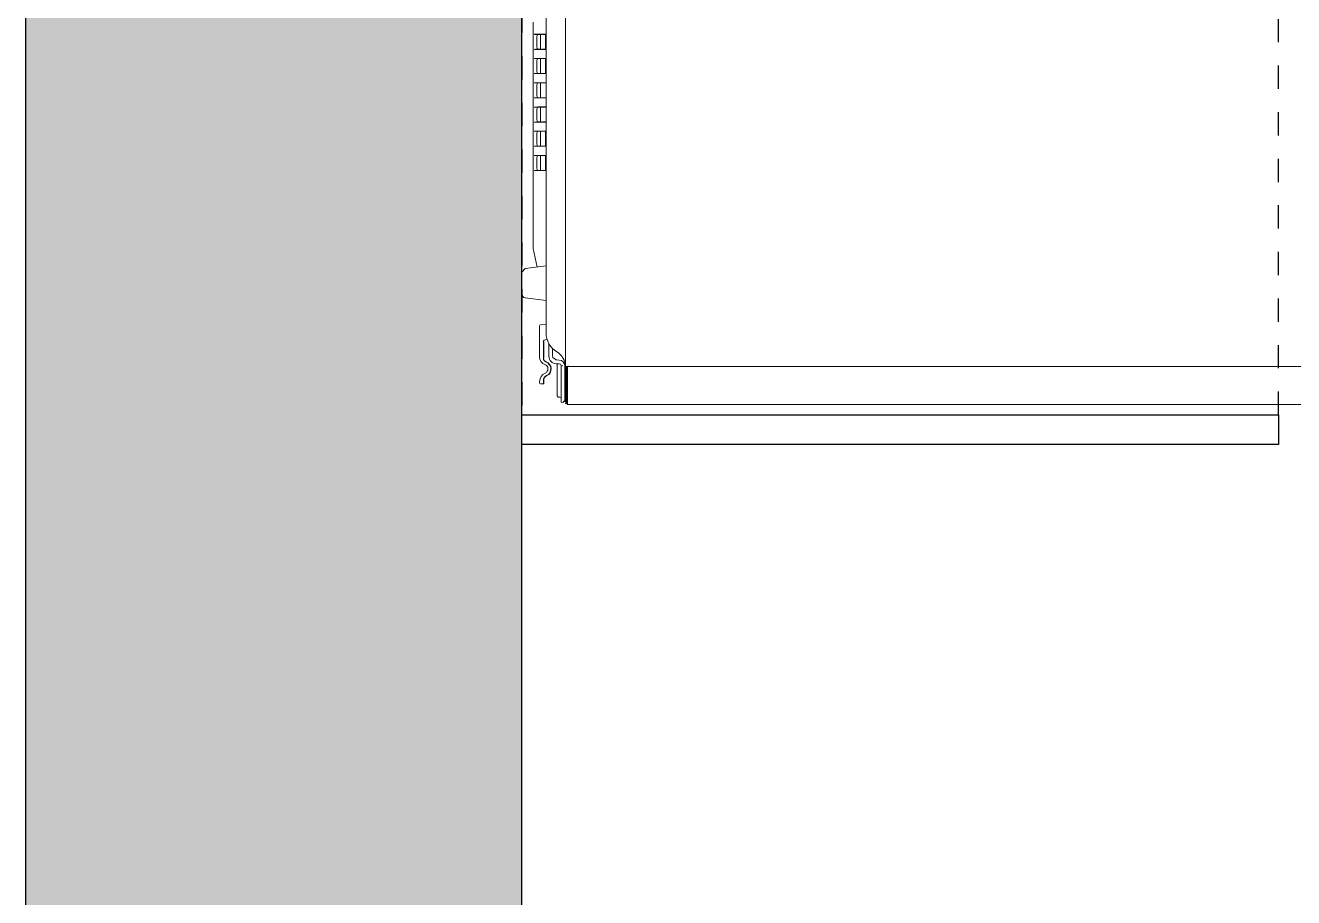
# Model space of a CAD drawing. Header units: inches. Extents: x 9715 to 9910, y -508 to -121.
# Drawn here: x 9715.47 to 9742.29, y -276.22 to -257.79 of the extents above; entities that cross this region are included whole.
import ezdxf

# ---------------------------------------------------------------- set-up
doc = ezdxf.new("R2010")
doc.units = ezdxf.units.IN
doc.header["$LTSCALE"] = 25
doc.header["$MEASUREMENT"] = 0
doc.linetypes.add('Hidden', pattern=[0.03937, 0.019685, -0.019685])
doc.layers.add('A-EQPM-KITCHEN', color=178, linetype='Continuous', lineweight=13, true_color=0x000000)
doc.layers.add('Default', color=178, linetype='Continuous', true_color=0x000000)
doc.layers.add('Layer 02', color=254, linetype='Continuous', true_color=0xe6e6e6)

# ---------------------------------------------------------------- blocks, each defined once
blk = doc.blocks.new('Group-305')
at = {"layer": 'A-EQPM-KITCHEN'}
for p, q in [((-78.447, 36.504), (-77.984, 36.504)), ((-77.984, 36.504), (-77.906, 36.435)), ((-78.58, 35.992), (-78.525, 36.435)), ((-77.906, 36.435), (-77.851, 35.992)), ((-77.48, 36.268), (-77.875, 36.185)), ((-77.456, 36.268), (-77.48, 36.268)), ((-77.421, 36.268), (-77.456, 36.268)), ((-77.342, 36.268), (-77.421, 36.268)), ((-77.279, 36.268), (-77.342, 36.268)), ((-77.253, 36.268), (-77.279, 36.268)), ((-77.174, 36.268), (-77.253, 36.268)), ((-77.146, 36.268), (-77.174, 36.268)), ((-77.053, 36.268), (-77.146, 36.268)), ((-77.049, 36.268), (-77.053, 36.268)), ((-77.045, 36.268), (-77.049, 36.268)), ((-76.988, 36.268), (-77.045, 36.268)), ((-76.906, 36.268), (-76.988, 36.268)), ((-76.867, 36.268), (-76.906, 36.268)), ((-76.856, 36.268), (-76.867, 36.268)), ((-76.833, 36.268), (-76.856, 36.268)), ((-76.829, 36.268), (-76.833, 36.268)), ((-76.822, 36.268), (-76.829, 36.268)), ((-76.819, 36.268), (-76.822, 36.268)), ((-76.813, 36.268), (-76.819, 36.268)), ((-76.804, 36.268), (-76.813, 36.268)), ((-76.776, 36.268), (-76.804, 36.268)), ((-76.147, 36.268), (-76.776, 36.268)), ((-76.132, 36.268), (-76.147, 36.268)), ((-76.105, 36.268), (-76.132, 36.268)), ((-76.104, 36.268), (-76.105, 36.268)), ((-76.101, 36.268), (-76.104, 36.268)), ((-76.091, 36.268), (-76.101, 36.268)), ((-76.018, 36.268), (-76.091, 36.268)), ((-75.844, 36.268), (-76.018, 36.268)), ((-75.771, 36.268), (-75.844, 36.268)), ((-75.835, 36.164), (-75.834, 36.247)), ((-75.833, 36.183), (-75.834, 36.216)), ((-75.761, 36.268), (-75.771, 36.268)), ((-75.758, 36.268), (-75.761, 36.268)), ((-75.757, 36.268), (-75.758, 36.268)), ((-75.729, 36.268), (-75.757, 36.268)), ((-75.715, 36.268), (-75.729, 36.268)), ((-75.636, 36.268), (-75.715, 36.268)), ((-75.622, 36.268), (-75.636, 36.268)), ((-75.594, 36.268), (-75.622, 36.268)), ((-75.593, 36.268), (-75.594, 36.268)), ((-75.59, 36.268), (-75.593, 36.268)), ((-75.58, 36.268), (-75.59, 36.268)), ((-75.507, 36.268), (-75.58, 36.268)), ((-75.517, 36.235), (-75.518, 36.183)), ((-75.517, 36.247), (-75.516, 36.164)), ((-75.332, 36.268), (-75.507, 36.268)), ((-75.259, 36.268), (-75.332, 36.268)), ((-75.323, 36.164), (-75.322, 36.247)), ((-75.321, 36.183), (-75.322, 36.216)), ((-75.249, 36.268), (-75.259, 36.268)), ((-75.246, 36.268), (-75.249, 36.268)), ((-75.245, 36.268), (-75.246, 36.268)), ((-75.217, 36.268), (-75.245, 36.268)), ((-75.203, 36.268), (-75.217, 36.268)), ((-75.124, 36.268), (-75.203, 36.268)), ((-75.11, 36.268), (-75.124, 36.268)), ((-75.082, 36.268), (-75.11, 36.268)), ((-75.081, 36.268), (-75.082, 36.268)), ((-75.078, 36.268), (-75.081, 36.268)), ((-75.068, 36.268), (-75.078, 36.268)), ((-74.995, 36.268), (-75.068, 36.268)), ((-75.005, 36.235), (-75.006, 36.183)), ((-75.005, 36.247), (-75.004, 36.164)), ((-74.82, 36.268), (-74.995, 36.268)), ((-74.747, 36.268), (-74.82, 36.268)), ((-74.811, 36.164), (-74.81, 36.247)), ((-74.809, 36.183), (-74.81, 36.216)), ((-74.737, 36.268), (-74.747, 36.268)), ((-74.734, 36.268), (-74.737, 36.268)), ((-74.733, 36.268), (-74.734, 36.268)), ((-74.705, 36.268), (-74.733, 36.268)), ((-74.691, 36.268), (-74.705, 36.268)), ((-74.612, 36.268), (-74.691, 36.268)), ((-74.598, 36.268), (-74.612, 36.268)), ((-74.596, 36.268), (-74.598, 36.268)), ((-74.556, 36.268), (-74.596, 36.268)), ((-74.483, 36.268), (-74.556, 36.268)), ((-74.493, 36.235), (-74.494, 36.183)), ((-74.493, 36.247), (-74.492, 36.164)), ((-74.308, 36.268), (-74.483, 36.268)), ((-74.235, 36.268), (-74.308, 36.268)), ((-74.299, 36.164), (-74.298, 36.247)), ((-74.297, 36.183), (-74.298, 36.216)), ((-74.225, 36.268), (-74.235, 36.268)), ((-74.222, 36.268), (-74.225, 36.268)), ((-74.221, 36.268), (-74.222, 36.268)), ((-74.194, 36.268), (-74.221, 36.268)), ((-74.179, 36.268), (-74.194, 36.268)), ((-74.1, 36.268), (-74.179, 36.268)), ((-74.086, 36.268), (-74.1, 36.268)), ((-74.058, 36.268), (-74.086, 36.268)), ((-74.054, 36.268), (-74.058, 36.268)), ((-74.058, 36.268), (-74.058, 36.268)), ((-74.044, 36.268), (-74.054, 36.268)), ((-73.971, 36.268), (-74.044, 36.268)), ((-73.981, 36.235), (-73.982, 36.183)), ((-73.981, 36.247), (-73.981, 36.164)), ((-73.797, 36.268), (-73.971, 36.268)), ((-73.723, 36.268), (-73.797, 36.268)), ((-73.787, 36.164), (-73.787, 36.247)), ((-73.785, 36.183), (-73.786, 36.216)), ((-73.713, 36.268), (-73.723, 36.268)), ((-73.71, 36.268), (-73.713, 36.268)), ((-73.709, 36.268), (-73.71, 36.268)), ((-73.682, 36.268), (-73.709, 36.268)), ((-73.667, 36.268), (-73.682, 36.268)), ((-73.589, 36.268), (-73.667, 36.268)), ((-73.574, 36.268), (-73.589, 36.268)), ((-73.546, 36.268), (-73.574, 36.268)), ((-73.542, 36.268), (-73.546, 36.268)), ((-73.546, 36.268), (-73.546, 36.268)), ((-73.532, 36.268), (-73.542, 36.268)), ((-73.459, 36.268), (-73.532, 36.268)), ((-73.47, 36.235), (-73.47, 36.183)), ((-73.469, 36.247), (-73.469, 36.164)), ((-73.285, 36.268), (-73.459, 36.268)), ((-73.212, 36.268), (-73.285, 36.268)), ((-73.275, 36.164), (-73.275, 36.247)), ((-73.274, 36.183), (-73.274, 36.216)), ((-73.201, 36.268), (-73.212, 36.268)), ((-73.198, 36.268), (-73.201, 36.268)), ((-73.197, 36.268), (-73.198, 36.268)), ((-73.17, 36.268), (-73.197, 36.268)), ((-73.155, 36.268), (-73.17, 36.268)), ((-73.077, 36.268), (-73.155, 36.268)), ((-73.062, 36.268), (-73.077, 36.268)), ((-73.035, 36.268), (-73.062, 36.268)), ((-73.034, 36.268), (-73.035, 36.268)), ((-73.031, 36.268), (-73.034, 36.268)), ((-73.021, 36.268), (-73.031, 36.268)), ((-72.947, 36.268), (-73.021, 36.268)), ((-72.958, 36.235), (-72.959, 36.183)), ((-72.957, 36.247), (-72.957, 36.164)), ((-72.773, 36.268), (-72.947, 36.268)), ((-72.7, 36.268), (-72.773, 36.268)), ((-80.342, 36.111), (-80.345, 36.051)), ((-80.345, 36.051), (-80.325, 36.051)), ((-80.345, 36.044), (-80.344, 36.051)), ((-80.325, 36.044), (-80.345, 36.044)), ((-80.325, 36.051), (-80.276, 36.051)), ((-80.276, 36.044), (-80.325, 36.044)), ((-80.297, 36.13), (-80.323, 36.13)), ((-79.804, 36.051), (-79.451, 36.051)), ((-79.451, 36.044), (-79.804, 36.044)), ((-79.215, 36.13), (-79.783, 36.13)), ((-79.411, 36.013), (-79.41, 35.97)), ((-54.734, 35.992), (-79.266, 35.992)), ((-79.177, 36.13), (-79.215, 36.13)), ((-79.145, 36.13), (-79.177, 36.13)), ((-79.124, 36.13), (-79.145, 36.13)), ((-79.117, 36.13), (-79.124, 36.13)), ((-79.093, 35.992), (-79.097, 36.111)), ((-75.835, 36.119), (-75.835, 36.164)), ((-75.835, 35.992), (-75.835, 36.119)), ((-75.834, 36.153), (-75.833, 36.068)), ((-75.833, 36.183), (-75.763, 36.189)), ((-75.833, 36.089), (-75.833, 36.183)), ((-75.833, 36.11), (-75.518, 36.11)), ((-75.833, 36.068), (-75.833, 35.992)), ((-75.518, 36.008), (-75.833, 36.008)), ((-75.763, 36.189), (-75.715, 36.189)), ((-75.715, 36.189), (-75.636, 36.189)), ((-75.636, 36.189), (-75.588, 36.189)), ((-75.588, 36.189), (-75.518, 36.183)), ((-75.518, 36.183), (-75.518, 36.089)), ((-75.518, 36.068), (-75.517, 36.143)), ((-75.518, 35.992), (-75.518, 36.068)), ((-75.516, 36.164), (-75.516, 36.119)), ((-75.516, 36.119), (-75.516, 35.992)), ((-75.323, 36.119), (-75.323, 36.164)), ((-75.323, 36.153), (-75.321, 36.068)), ((-75.323, 35.992), (-75.323, 36.119)), ((-75.321, 36.183), (-75.251, 36.189)), ((-75.321, 36.089), (-75.321, 36.183)), ((-75.321, 36.11), (-75.006, 36.11)), ((-75.321, 36.068), (-75.321, 35.992)), ((-75.006, 36.008), (-75.321, 36.008)), ((-75.251, 36.189), (-75.203, 36.189)), ((-75.203, 36.189), (-75.124, 36.189)), ((-75.124, 36.189), (-75.076, 36.189)), ((-75.076, 36.189), (-75.006, 36.183)), ((-75.006, 36.183), (-75.006, 36.089)), ((-75.006, 36.068), (-75.005, 36.143)), ((-75.006, 35.992), (-75.006, 36.068)), ((-75.004, 36.164), (-75.004, 36.119)), ((-75.004, 36.119), (-75.004, 35.992)), ((-74.811, 36.119), (-74.811, 36.164)), ((-74.811, 36.153), (-74.809, 36.068)), ((-74.811, 35.992), (-74.811, 36.119)), ((-74.809, 36.183), (-74.739, 36.189)), ((-74.809, 36.089), (-74.809, 36.183)), ((-74.809, 36.11), (-74.494, 36.11)), ((-74.809, 36.068), (-74.809, 35.992)), ((-74.739, 36.189), (-74.691, 36.189)), ((-74.691, 36.189), (-74.612, 36.189)), ((-74.612, 36.189), (-74.565, 36.189)), ((-74.565, 36.189), (-74.494, 36.183)), ((-74.494, 36.183), (-74.494, 36.089)), ((-74.494, 36.068), (-74.493, 36.153)), ((-74.494, 35.992), (-74.494, 36.068)), ((-74.492, 36.164), (-74.492, 36.119)), ((-74.492, 36.119), (-74.492, 35.992)), ((-74.299, 36.119), (-74.299, 36.164)), ((-74.299, 36.153), (-74.297, 36.068)), ((-74.299, 35.992), (-74.299, 36.119)), ((-74.297, 36.183), (-74.227, 36.189)), ((-74.297, 36.089), (-74.297, 36.183)), ((-74.297, 36.11), (-73.982, 36.11)), ((-74.297, 36.068), (-74.297, 35.992)), ((-74.227, 36.189), (-74.179, 36.189)), ((-74.179, 36.189), (-74.1, 36.189)), ((-74.1, 36.189), (-74.053, 36.189)), ((-74.053, 36.189), (-73.983, 36.183)), ((-73.982, 36.183), (-73.982, 36.089)), ((-73.982, 36.068), (-73.981, 36.153)), ((-73.982, 35.992), (-73.982, 36.068)), ((-73.981, 36.164), (-73.981, 36.119)), ((-73.981, 36.119), (-73.981, 35.992)), ((-73.787, 36.119), (-73.787, 36.164)), ((-73.787, 36.153), (-73.785, 36.068)), ((-73.787, 35.992), (-73.787, 36.119)), ((-73.785, 36.183), (-73.715, 36.189)), ((-73.785, 36.089), (-73.785, 36.183)), ((-73.785, 36.11), (-73.47, 36.11)), ((-73.785, 36.068), (-73.785, 35.992)), ((-73.47, 36.008), (-73.766, 36.008)), ((-73.715, 36.189), (-73.667, 36.189)), ((-73.667, 36.189), (-73.589, 36.189)), ((-73.589, 36.189), (-73.541, 36.189)), ((-73.541, 36.189), (-73.471, 36.183)), ((-73.47, 36.183), (-73.47, 36.089)), ((-73.47, 36.068), (-73.469, 36.143)), ((-73.47, 35.992), (-73.47, 36.068)), ((-73.469, 36.164), (-73.469, 36.119)), ((-73.469, 36.119), (-73.469, 35.992)), ((-73.275, 36.119), (-73.275, 36.164)), ((-73.275, 36.153), (-73.274, 36.068)), ((-73.275, 35.992), (-73.275, 36.119)), ((-73.274, 36.089), (-73.274, 36.183)), ((-73.274, 36.11), (-72.959, 36.11)), ((-73.274, 36.068), (-73.274, 35.992)), ((-72.959, 36.008), (-73.274, 36.008)), ((-73.273, 36.183), (-73.203, 36.189)), ((-73.203, 36.189), (-73.155, 36.189)), ((-73.155, 36.189), (-73.077, 36.189)), ((-73.077, 36.189), (-73.029, 36.189)), ((-73.029, 36.189), (-72.959, 36.183)), ((-72.959, 36.183), (-72.959, 36.089)), ((-72.959, 36.068), (-72.957, 36.143)), ((-72.959, 35.992), (-72.959, 36.068)), ((-72.957, 36.164), (-72.957, 36.119)), ((-72.957, 36.119), (-72.957, 35.992)), ((-80.735, 35.638), (-80.734, 35.677)), ((-80.734, 35.677), (-80.419, 35.677)), ((-80.624, 35.737), (-80.626, 35.696)), ((-80.598, 35.756), (-80.624, 35.737)), ((-79.919, 35.756), (-80.598, 35.756)), ((-80.419, 35.677), (-79.959, 35.677)), ((-79.959, 35.677), (-79.96, 35.638)), ((-79.92, 35.716), (-79.919, 35.778)), ((-79.84, 35.714), (-79.839, 35.777)), ((-79.839, 35.777), (-79.789, 35.849)), ((-79.761, 35.933), (-79.495, 35.933)), ((-79.76, 35.854), (-79.6, 35.854)), ((-80.779, 35.539), (-80.782, 35.52)), ((-80.782, 35.52), (-80.782, 12.028)), ((-80.703, 35.598), (-80.779, 35.539)), ((-80.779, 35.539), (-80.727, 35.539)), ((-80.762, 35.579), (-80.762, 35.583)), ((-80.762, 35.583), (-80.749, 35.583)), ((-80.755, 35.579), (-80.762, 35.579)), ((-80.762, 35.579), (-80.762, 35.572)), ((-80.747, 35.559), (-79.975, 35.559)), ((-80.695, 35.598), (-80.735, 35.638)), ((-80.727, 35.539), (-80.008, 35.539)), ((-80.086, 35.598), (-80.703, 35.598)), ((-80.703, 35.579), (-80.086, 35.579)), ((-79.961, 35.598), (-80.086, 35.598)), ((-80.086, 35.579), (-80.086, 35.598)), ((-80.086, 35.583), (-79.945, 35.583)), ((-79.975, 35.579), (-80.086, 35.579)), ((-80.008, 35.539), (-79.992, 35.539)), ((-79.992, 35.539), (-79.987, 35.539)), ((-79.987, 35.539), (-79.975, 35.482)), ((-54.026, 35.579), (-79.975, 35.579)), ((-79.975, 35.579), (-79.975, 35.572)), ((-79.975, 35.548), (-79.975, 35.569)), ((-79.975, 12.387), (-79.975, 35.52)), ((-79.975, 35.52), (-79.972, 35.52)), ((-79.975, 35.482), (-79.975, 35.047)), ((-79.961, 35.598), (-79.958, 35.598)), ((-79.949, 35.598), (-79.925, 35.598)), ((-79.925, 35.598), (-79.921, 35.598)), ((-79.921, 35.598), (-79.919, 35.598)), ((-79.919, 35.598), (-79.914, 35.598)), ((-79.914, 35.598), (-79.883, 35.598)), ((-79.975, 35.047), (-79.975, 35.033))]:
    blk.add_line(p, q, dxfattribs=at)
for centre, radius, start, end in [((-78.447, 36.425), 0.0788, 90, 173), ((-80.323, 36.11), 0.0197, 90, 178), ((-80.298, 35.933), 0.197, 23.5928, 89.9854), ((-80.276, 35.933), 0.118, 25.3769, 90), ((-80.276, 35.926), 0.118, 25.3769, 90), ((-80.027, 36.051), 0.158, 205.3769, 340.5288), ((-80.027, 36.044), 0.158, 205.3769, 340.5288), ((-80.027, 36.051), 0.0984, 203.5947, 342.0632), ((-79.783, 35.972), 0.158, 90.0187, 162.0611), ((-79.804, 35.972), 0.0788, 90, 160.5288), ((-79.804, 35.966), 0.0788, 90, 160.5288), ((-79.266, 35.52), 0.473, 90, 148.4846), ((-79.451, 36.012), 0.0394, 2, 90), ((-79.451, 36.005), 0.0394, 2, 90), ((-79.117, 36.11), 0.0197, 2, 90), ((-73.766, 35.809), 0.199, 90.0094, 95.5593), ((-80.648, 35.699), 0.0219, 278.7851, 353.2933), ((-79.959, 35.716), 0.0394, 270.002, 359), ((-79.958, 35.717), 0.118, 270.0353, 358.9647), ((-79.761, 35.776), 0.158, 90, 179), ((-80.005, 35.972), 0.394, 282.7927, 328.4849), ((-79.76, 35.775), 0.079, 90.0365, 111.3425), ((-80.703, 35.52), 0.0591, 90.0013, 160.5346), ((-80.005, 35.973), 0.395, 271.8392, 282.7821), ((-80.994, 35.45), 1.024, 3.8844, 5.4626), ((-79.958, 35.716), 0.118, 272.8639, 275.1081)]:
    blk.add_arc(centre, radius, start, end, dxfattribs=at)
at = {"layer": 'A-EQPM-KITCHEN', "linetype": 'Continuous', "lineweight": 5}
blk.add_point((-81, 36.504), dxfattribs=at)

msp = doc.modelspace()

# ---------------------------------------------------------------- hatches: boundary and pattern name
at = {"layer": 'Layer 02'}
msp.add_hatch(color=256, dxfattribs=at).paths.add_polyline_path([(9756.176, -120.521), (9715.468, -120.521), (9715.468, -508.489), (9737.968, -508.489), (9737.968, -497.989), (9725.968, -497.989), (9725.968, -128.521), (9756.176, -128.521)], flags=0)

# ---------------------------------------------------------------- linework, layer by layer
at = {"layer": 'Default'}
for points in [[(9756.176, -120.521), (9715.468, -120.521), (9715.468, -508.489), (9737.968, -508.489), (9737.968, -497.989), (9725.968, -497.989), (9725.968, -128.521), (9756.176, -128.521)], [(9725.968, -266.021), (9741.968, -266.021), (9741.968, -266.646), (9725.968, -266.646)]]:
    msp.add_lwpolyline(points, close=True, dxfattribs=at)
at = {"layer": 'Default', "linetype": 'Hidden'}
msp.add_lwpolyline([(9725.968, -128.521), (9725.968, -266.021), (9741.968, -266.021), (9741.968, -128.521)], close=True, dxfattribs=at)

# ---------------------------------------------------------------- block references
at = {"layer": 'A-EQPM-KITCHEN', "rotation": 90}
msp.add_blockref('Group-305', (9762.472, -185.021), dxfattribs=at)

doc.saveas('drawing.dxf')
